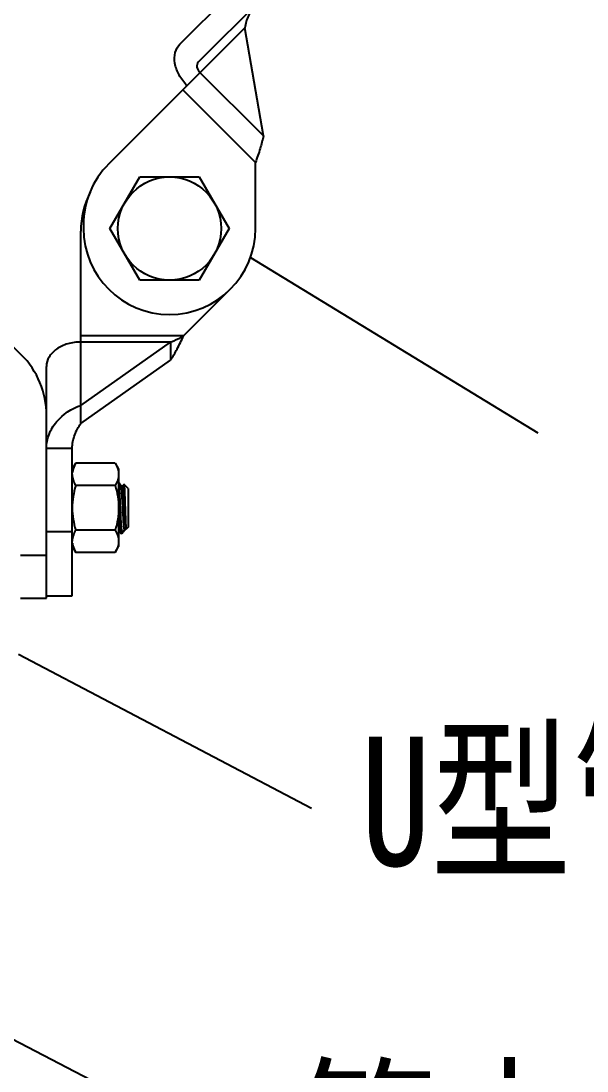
# Model space of a CAD drawing. Extents: x 69728788 to 150676229, y 20333219 to 43663798.
# Drawn here: x 75256985 to 75258086, y 20695533 to 20697576 of the extents above; entities that cross this region are included whole.
import ezdxf

# ---------------------------------------------------------------- set-up
doc = ezdxf.new("R2010")
doc.units = 0
doc.header["$LTSCALE"] = 1000
doc.header["$MEASUREMENT"] = 0
doc.layers.get('0').update_dxf_attribs({"linetype": 'CONTINUOUS'})
doc.dimstyles.get("Standard").update_dxf_attribs({"dimtxt": 0.18, "dimasz": 0.18, "dimexe": 0.18, "dimexo": 0.0625, "dimgap": 0.09, "dimtad": 0, "dimtih": 1, "dimtoh": 1, "dimdec": 4, "dimzin": 0, "dimdsep": 46, "dimtxsty": 'Standard', "dimcen": 0.09, "dimadec": 0, "dimazin": 0, "dimtfac": 1, "dimtdec": 4, "dimtofl": 0, "dimtmove": 0, "dimatfit": 3, "dimfxl": 1, "dimtolj": 1, "dimtzin": 0, "dimarcsym": 0})

# ---------------------------------------------------------------- blocks, each defined once
blk = doc.blocks.new('gfhhrryyfd')
at = {"linetype": 'Continuous'}
for p, q in [((3688348.8, -1752647.2), (3688471.5, -1752524.5)), ((3688384.3, -1752682.7), (3688507, -1752560)), ((3688210.1, -1752880.6), (3688474.9, -1752615.8)), ((3688510.9, -1752826.1), (3688474.9, -1752615.8)), ((3688510.9, -1752826.1), (3688387.7, -1752702.9)), ((3688354.3, -1752736.4), (3688495.6, -1752877.7)), ((3688495.6, -1753006.2), (3688495.6, -1752877.7)), ((3688212.5, -1753006.2), (3688270.4, -1752905.8)), ((3688270.4, -1752905.8), (3688386.3, -1752905.8)), ((3688386.3, -1752905.8), (3688444.3, -1753006.2)), ((3688155.9, -1753385.7), (3688155.9, -1753011.3)), ((3688161.1, -1752998.8), (3688161.1, -1753006.2)), ((3688270.4, -1753106.5), (3688212.5, -1753006.2)), ((3688444.3, -1753006.2), (3688386.3, -1753106.5)), ((3687826.8, -1753038.4), (3688040, -1753251.7)), ((3688386.3, -1753106.5), (3688270.4, -1753106.5)), ((3688355.8, -1753215.2), (3688446.7, -1753124.4)), ((3688355.8, -1753215.2), (3688155.9, -1753215.2)), ((3688330.2, -1753227.1), (3688155.9, -1753227.1)), ((3688155.9, -1753350.3), (3688330.2, -1753227.1)), ((3688330.2, -1753227.1), (3688330.2, -1753262.6)), ((3688089, -1753725.4), (3688089, -1753274.4)), ((3688155.9, -1753385.7), (3688330.2, -1753262.6)), ((3688089, -1753433.9), (3688139.2, -1753433.9)), ((3688139.2, -1753721.2), (3688139.2, -1753433.9)), ((3688139.2, -1753474.5), (3688145.9, -1753462.9)), ((3688222.8, -1753462.9), (3688145.9, -1753462.9)), ((3688222.8, -1753462.9), (3688229.5, -1753474.5)), ((3688229.5, -1753474.5), (3688229.5, -1753625)), ((3688234.1, -1753507.7), (3688229.5, -1753499.9)), ((3688222.8, -1753506.3), (3688145.9, -1753506.3)), ((3688237.5, -1753507.5), (3688233.8, -1753507.5)), ((3688239.5, -1753503.9), (3688237.4, -1753507.5)), ((3688239.5, -1753503.9), (3688239.6, -1753503.8)), ((3688247.9, -1753512.1), (3688239.6, -1753503.8)), ((3688247.9, -1753512.1), (3688247.9, -1753587.4)), ((3688243.3, -1753584), (3688243.3, -1753592)), ((3688089, -1753595.8), (3688139.2, -1753595.8)), ((3688222.8, -1753593.2), (3688145.9, -1753593.2)), ((3688229.5, -1753592), (3688230.2, -1753592)), ((3688229.9, -1753591.8), (3688229.8, -1753591.6)), ((3688229.9, -1753591.8), (3688234.6, -1753599.8)), ((3688234.7, -1753600), (3688234.6, -1753599.8)), ((3688235.4, -1753600), (3688234.7, -1753600)), ((3688235.4, -1753600), (3688235.4, -1753593.6)), ((3688238.2, -1753597.1), (3688235.4, -1753600)), ((3688238.2, -1753597.1), (3688238.7, -1753596.5)), ((3688238.7, -1753596.5), (3688241.3, -1753592)), ((3688241.2, -1753592), (3688243.3, -1753592)), ((3688247.9, -1753587.4), (3688243.3, -1753592)), ((3688139.2, -1753625), (3688145.9, -1753636.7)), ((3688222.8, -1753636.7), (3688229.5, -1753625)), ((3688038.8, -1753641.8), (3688089, -1753641.8)), ((3688222.8, -1753636.7), (3688145.9, -1753636.7)), ((3688038.8, -1753725.4), (3688089, -1753725.4)), ((3688089, -1753721.2), (3688139.2, -1753721.2))]:
    blk.add_line(p, q, dxfattribs=at)
blk.add_circle((3688328.4, -1753006.2), 100.4, dxfattribs=at)
for centre, radius, start, end in [((3688328.4, -1752998.8), 167.3, 135, 180), ((3688323.2, -1753011.3), 167.3, 152.9997, 180), ((3688328.4, -1753006.2), 167.3, 180, 0), ((3687921.8, -1753370), 167.3, 0, 45), ((3688173, -1753484.7), 33.8, 172.5984, 173.3691), ((3688233, -1753590.4), 3.38, 198.4953, 200.8866), ((3688173, -1753614.8), 33.8, 186.6309, 187.4031)]:
    blk.add_arc(centre, radius, start, end, dxfattribs=at)
for points, knots in [([(3688497.1, -1752569.9), (3688490.7, -1752576.3), (3688480.8, -1752590.9), (3688476.2, -1752607.7), (3688474.9, -1752615.8)], [0, 0, 0, 0, 0.522516, 1, 1, 1, 1]), ([(3688362.7, -1752728), (3688356.6, -1752721.9), (3688346.3, -1752708.5), (3688337.8, -1752686), (3688337.7, -1752664.1), (3688344.4, -1752651.7), (3688348.8, -1752647.2)], [0, 0, 0, 0, 0.287971, 0.555344, 0.790532, 1, 1, 1, 1]), ([(3688384.3, -1752682.7), (3688382, -1752685), (3688380.5, -1752693.5), (3688384.8, -1752700), (3688387.7, -1752702.9)], [0, 0, 0, 0, 0.440241, 1, 1, 1, 1]), ([(3688510.9, -1752826.1), (3688509.4, -1752834.4), (3688504.6, -1752851.7), (3688498.7, -1752868.7), (3688495.6, -1752877.7)], [0, 0, 0, 0, 0.468219, 1, 1, 1, 1]), ([(3688330.2, -1753227.1), (3688332.3, -1753226.3), (3688341.1, -1753222.8), (3688349.5, -1753218.5), (3688355.8, -1753215.2)], [0, 0, 0, 0, 0.244001, 1, 1, 1, 1]), ([(3688330.2, -1753262.6), (3688334.9, -1753255.6), (3688343.8, -1753239.9), (3688351.7, -1753223.8), (3688355.8, -1753215.2)], [0, 0, 0, 0, 0.468219, 1, 1, 1, 1]), ([(3688155.9, -1753227.1), (3688147.3, -1753227.1), (3688130.6, -1753229.3), (3688108.7, -1753239.2), (3688093.1, -1753254.6), (3688089, -1753268.1), (3688089, -1753274.4)], [0, 0, 0, 0, 0.287969, 0.555344, 0.790533, 1, 1, 1, 1]), ([(3688089, -1753433.9), (3688089, -1753424.7), (3688092.7, -1753405.8), (3688112.5, -1753373.1), (3688137.9, -1753356.5), (3688155.9, -1753350.3)], [0, 0, 0, 0, 0.244342, 0.495326, 1, 1, 1, 1]), ([(3688139.2, -1753433.9), (3688139.2, -1753424.9), (3688142.5, -1753407.6), (3688151.1, -1753392.4), (3688155.9, -1753385.7)], [0, 0, 0, 0, 0.522516, 1, 1, 1, 1]), ([(3688145.9, -1753462.9), (3688145.1, -1753464.3), (3688142.2, -1753469.8), (3688140.1, -1753475.8), (3688139.5, -1753480.3)], [0, 0, 0, 0, 0.26074, 1, 1, 1, 1]), ([(3688222.8, -1753462.9), (3688224.8, -1753466.3), (3688228.1, -1753473.2), (3688229.5, -1753480.9), (3688229.5, -1753484.6)], [0, 0, 0, 0, 0.514931, 1, 1, 1, 1]), ([(3688139.2, -1753484.6), (3688139.2, -1753488.3), (3688140.6, -1753496), (3688144, -1753502.9), (3688145.9, -1753506.3)], [0, 0, 0, 0, 0.485069, 1, 1, 1, 1]), ([(3688229.5, -1753484.6), (3688229.5, -1753488.3), (3688228.1, -1753496), (3688224.8, -1753502.9), (3688222.8, -1753506.3)], [0, 0, 0, 0, 0.485069, 1, 1, 1, 1]), ([(3688235.4, -1753593.6), (3688234.7, -1753586), (3688234.1, -1753573.4), (3688233.2, -1753555.6), (3688232.5, -1753540.4), (3688231.8, -1753526.1), (3688231.2, -1753514.2), (3688230.4, -1753505.8), (3688230.1, -1753501.3), (3688229.5, -1753499.9)], [0, 0, 0, 0, 0.242677, 0.403766, 0.571084, 0.728325, 0.86011, 0.953625, 1, 1, 1, 1]), ([(3688145.9, -1753506.3), (3688143.9, -1753513.4), (3688140.5, -1753527.7), (3688139.2, -1753542.4), (3688139.2, -1753549.8)], [0, 0, 0, 0, 0.500104, 1, 1, 1, 1]), ([(3688222.8, -1753506.3), (3688224.9, -1753513.4), (3688228.3, -1753527.7), (3688229.5, -1753542.4), (3688229.5, -1753549.8)], [0, 0, 0, 0, 0.500104, 1, 1, 1, 1]), ([(3688234.3, -1753598.8), (3688233.9, -1753597.5), (3688233.6, -1753593.7), (3688232.7, -1753583), (3688231.8, -1753565.4), (3688230.8, -1753542.5), (3688230, -1753526.5), (3688229.5, -1753518.8)], [0, 0, 0, 0, 0.052851, 0.14115, 0.400167, 0.712507, 1, 1, 1, 1]), ([(3688234.3, -1753508.3), (3688234.3, -1753508.2), (3688234.2, -1753508), (3688234.1, -1753507.8), (3688234.1, -1753507.7)], [0, 0, 0, 0, 0.571751, 1, 1, 1, 1]), ([(3688241.2, -1753592), (3688240.9, -1753592), (3688240.6, -1753590.6), (3688240.2, -1753588.9), (3688239.8, -1753585.2), (3688239.4, -1753580.7), (3688239, -1753575), (3688238.4, -1753565.9), (3688237.7, -1753553.6), (3688236.9, -1753538.9), (3688236.2, -1753525.6), (3688235.3, -1753515.6), (3688234.8, -1753510.1), (3688234.3, -1753508.3)], [0, 0, 0, 0, 0.00993, 0.035692, 0.077147, 0.133012, 0.201431, 0.280113, 0.457397, 0.641103, 0.8066, 0.931746, 1, 1, 1, 1]), ([(3688243.3, -1753584), (3688242.7, -1753577), (3688242, -1753565.6), (3688241.1, -1753549.8), (3688240.4, -1753537.2), (3688239.8, -1753527.2), (3688239.3, -1753520.2), (3688239, -1753515.9), (3688238.6, -1753512.5), (3688238.3, -1753509.8), (3688238, -1753508.5), (3688237.7, -1753507.5), (3688237.5, -1753507.5)], [0, 0, 0, 0, 0.275467, 0.445769, 0.616141, 0.769932, 0.835819, 0.892144, 0.937558, 0.970974, 0.991706, 1, 1, 1, 1]), ([(3688239.6, -1753503.8), (3688239.8, -1753504), (3688239.9, -1753505), (3688240.1, -1753506.6), (3688240.3, -1753509.4), (3688240.7, -1753514.9), (3688241, -1753523.5), (3688241.5, -1753535.5), (3688241.9, -1753548.7), (3688242.5, -1753565), (3688242.9, -1753576.8), (3688243.3, -1753584)], [0, 0, 0, 0, 0.009691, 0.032013, 0.066681, 0.112991, 0.236161, 0.390242, 0.560502, 0.730169, 1, 1, 1, 1]), ([(3688139.2, -1753549.8), (3688139.2, -1753557.1), (3688140.5, -1753571.8), (3688143.9, -1753586.2), (3688145.9, -1753593.2)], [0, 0, 0, 0, 0.499896, 1, 1, 1, 1]), ([(3688229.5, -1753549.8), (3688229.5, -1753557.1), (3688228.3, -1753571.8), (3688224.9, -1753586.2), (3688222.8, -1753593.2)], [0, 0, 0, 0, 0.499896, 1, 1, 1, 1]), ([(3688145.9, -1753593.2), (3688144, -1753596.6), (3688140.6, -1753603.6), (3688139.2, -1753611.2), (3688139.2, -1753614.9)], [0, 0, 0, 0, 0.514931, 1, 1, 1, 1]), ([(3688222.8, -1753593.2), (3688224.8, -1753596.6), (3688228.1, -1753603.6), (3688229.5, -1753611.2), (3688229.5, -1753614.9)], [0, 0, 0, 0, 0.514931, 1, 1, 1, 1]), ([(3688235.4, -1753593.6), (3688235.6, -1753594.3), (3688236, -1753595.5), (3688236.6, -1753596.8), (3688237.4, -1753597.6), (3688238, -1753597.3), (3688238.2, -1753597.1)], [0, 0, 0, 0, 0.409984, 0.688664, 0.852512, 1, 1, 1, 1]), ([(3688139.5, -1753619.2), (3688139.7, -1753620.7), (3688140.9, -1753626.8), (3688143.6, -1753632.6), (3688145.9, -1753636.7)], [0, 0, 0, 0, 0.241319, 1, 1, 1, 1]), ([(3688229.5, -1753614.9), (3688229.5, -1753618.7), (3688228.1, -1753626.3), (3688224.8, -1753633.3), (3688222.8, -1753636.7)], [0, 0, 0, 0, 0.485069, 1, 1, 1, 1])]:
    blk.add_open_spline(points, degree=3, knots=knots, dxfattribs=at)
for points in [[(3688229.8, -1753591.4), (3688229.7, -1753591.1), (3688229.6, -1753590.8), (3688229.5, -1753590.5)], [(3688234.6, -1753599.8), (3688234.4, -1753599.5), (3688234.3, -1753599.2), (3688234.3, -1753598.8)]]:
    blk.add_open_spline(points, degree=3, dxfattribs=at)
at = {"char_height": 250.906, "attachment_point": 1}
for s, insert in [('{\\fSimHei|b0|i0|c134|p2;\\W0.8;\\C7;U型管吊架}', (3688699.8, -1753994.8)), ('{\\fSimHei|b0|i0|c134|p2;\\W0.8;\\C7;管夹}', (3688577.9, -1754654.5))]:
    blk.add_mtext(s, dxfattribs=dict(at, insert=insert))
for points in [[(3688485.8, -1753062.6), (3689045.1, -1753403.7)], [(3688034.7, -1753834.3), (3688604.5, -1754134.3)], [(3687886.7, -1754513.1), (3688419.5, -1754789)]]:
    blk.add_leader(points, dimstyle='Standard', override={"dimgap": 20, "dimtad": 0})

msp = doc.modelspace()

# ---------------------------------------------------------------- block references
at = {"lineweight": -3, "xscale": 0.9999959468841553, "yscale": 0.9999959506094456, "zscale": 0.9999959495959999}
msp.add_blockref('gfhhrryyfd', (71568960.3, 22450171.1), dxfattribs=at)

doc.saveas('drawing.dxf')
